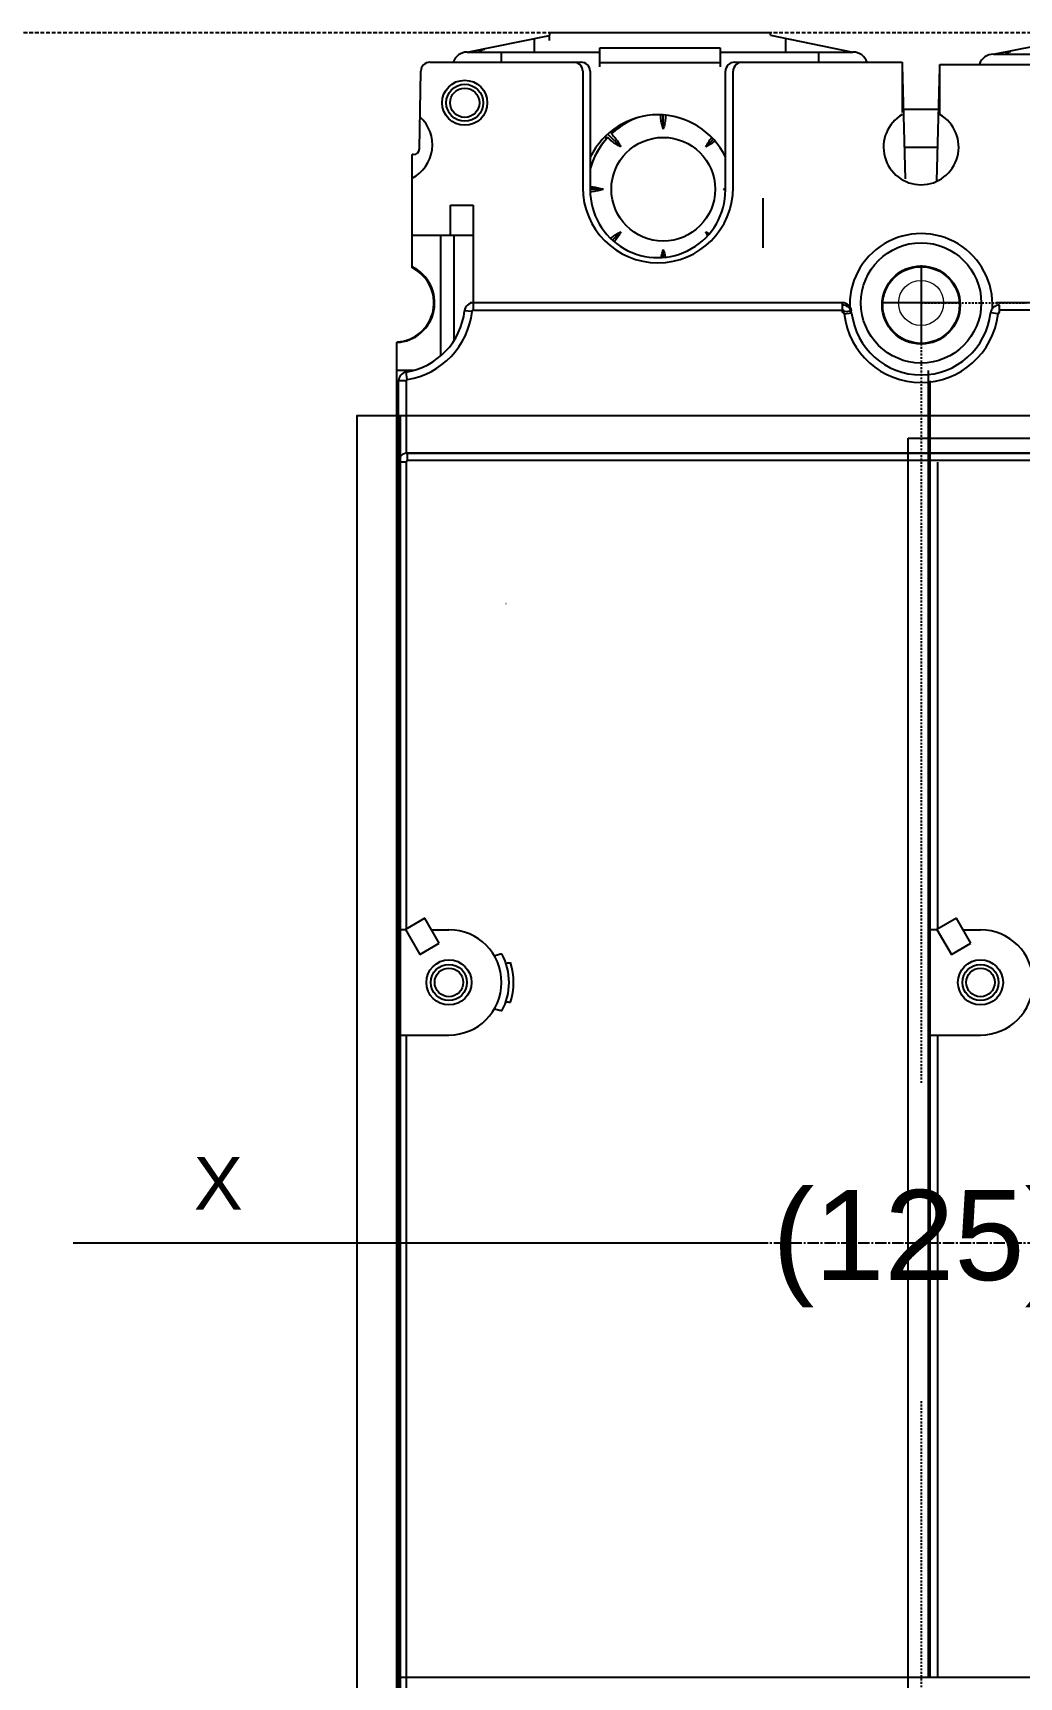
# Model space of a CAD drawing. Header units: millimetres. Extents: x 0 to 6325, y 0 to 4472.
# Drawn here: x 3701 to 3766.6, y 3307.3 to 3416.6 of the extents above; entities that cross this region are included whole.
import ezdxf
from ezdxf.enums import TextEntityAlignment as Align

# ---------------------------------------------------------------- set-up
doc = ezdxf.new("R2010")
doc.units = ezdxf.units.MM
for name, pattern in [('AXES2', [1.125, 0.75, -0.125, 0.125, -0.125]), ('DASHED', [0.75, 0.5, -0.25]), ('DASHED2', [0.375, 0.25, -0.125])]:
    doc.linetypes.add(name, pattern=pattern)
doc.layers.add('AXE', color=80, linetype='AXES2')
doc.layers.add('THIET BI', color=2, linetype='Continuous')
doc.styles.add('chuviet', font='arial.ttf')

# ---------------------------------------------------------------- blocks, each defined once
blk = doc.blocks.new('dfdfdfd')
for p, q in [((2712749.92, 168012.47), (2712755.39, 168013.57)), ((2712754.39, 168012.47), (2712754.39, 168013.36)), ((2712755.39, 168013.75), (2712755.39, 168013.57)), ((2712770.09, 168013.75), (2712755.39, 168013.75)), ((2712770.09, 168013.59), (2712770.09, 168013.75)), ((2712770.09, 168013.59), (2712775.57, 168012.47)), ((2712771.09, 168013.37), (2712771.09, 168012.47)), ((2712784.92, 168012.33), (2712790.4, 168013.43)), ((2712749.92, 168012.47), (2712758.74, 168012.47)), ((2712752.19, 168011.8), (2712752.19, 168012.47)), ((2712758.74, 168011.48), (2712758.74, 168012.75)), ((2712758.74, 168012.75), (2712766.74, 168012.75)), ((2712766.74, 168012.75), (2712766.74, 168011.48)), ((2712766.74, 168012.47), (2712775.57, 168012.47)), ((2712773.29, 168011.8), (2712773.29, 168012.47)), ((2712784.92, 168012.33), (2712793.75, 168012.33)), ((2712746.74, 168006.04), (2712746.83, 168011.21)), ((2712747.43, 168011.8), (2712757.49, 168011.8)), ((2712757.6, 168011.2), (2712757.6, 168003.46)), ((2712758.09, 168011.2), (2712758.09, 168003.3)), ((2712766.74, 168011.75), (2712758.74, 168011.75)), ((2712767.09, 168003.3), (2712767.09, 168011.2)), ((2712767.6, 168003.46), (2712767.6, 168011.2)), ((2712767.69, 168011.8), (2712778.85, 168011.8)), ((2712778.85, 168011.8), (2712778.85, 168008.46)), ((2712778.85, 168011.57), (2712779.04, 168004.05)), ((2712781.15, 168003.91), (2712781.35, 168011.44)), ((2712781.35, 168008.32), (2712781.35, 168011.65)), ((2712781.35, 168011.65), (2712792.5, 168011.65)), ((2712762.95, 168007.35), (2712762.95, 168008.26)), ((2712781.28, 168008.65), (2712778.92, 168008.65)), ((2712759.07, 168006.82), (2712759.18, 168006.71)), ((2712759.2, 168006.77), (2712759.11, 168006.86)), ((2712760.12, 168006.18), (2712759.27, 168007.02)), ((2712759.46, 168007.16), (2712759.53, 168007.09)), ((2712759.59, 168007.12), (2712759.5, 168007.2)), ((2712765.78, 168006.18), (2712766.27, 168006.66)), ((2712746.25, 167998.13), (2712746.25, 168005.65)), ((2712746.34, 168005.65), (2712746.25, 168005.65)), ((2712778.99, 168006.15), (2712781.21, 168006.15)), ((2712758.95, 168003.35), (2712758.09, 168003.35)), ((2712766.95, 168003.35), (2712767.09, 168003.35)), ((2712748.8, 168000.3), (2712748.8, 168002.3)), ((2712748.8, 168002.3), (2712750.3, 168002.3)), ((2712750.3, 168002.3), (2712750.3, 167995.8)), ((2712769.6, 167999.45), (2712769.6, 168002.75)), ((2712746.25, 168000.3), (2712750.3, 168000.3)), ((2712748.15, 167992.28), (2712748.15, 168000.3)), ((2712749.05, 167993.32), (2712749.05, 168000.3)), ((2712760.12, 168000.52), (2712759.59, 167999.98)), ((2712765.95, 168000.34), (2712765.78, 168000.52)), ((2712762.95, 167998.84), (2712762.95, 167999.34)), ((2712750.1, 167995.75), (2712750.1, 167995.8)), ((2712750.1, 167995.8), (2712750.1, 167995.75)), ((2712774.88, 167995.8), (2712750.1, 167995.8)), ((2712750.33, 167995.3), (2712750.33, 167995.8)), ((2712750.33, 167995.3), (2712750.33, 167995.8)), ((2712774.88, 167995.3), (2712774.88, 167995.8)), ((2712844.88, 167995.8), (2712785.1, 167995.8)), ((2712750.23, 167995.21), (2712749.74, 167995.26)), ((2712750.23, 167995.21), (2712749.74, 167995.26)), ((2712750.33, 167995.3), (2712774.88, 167995.3)), ((2712774.88, 167995.15), (2712774.88, 167995.65)), ((2712774.98, 167995.21), (2712775.48, 167995.26)), ((2712774.98, 167995.06), (2712775.48, 167995.12)), ((2712785.22, 167995.06), (2712784.72, 167995.12)), ((2712785.32, 167995.15), (2712785.32, 167995.65)), ((2712844.88, 167995.3), (2712785.33, 167995.3)), ((2712745.24, 167991.3), (2712745.24, 167993.15)), ((2712745.25, 167993.15), (2712745.25, 167993.2)), ((2712745.24, 167878.29), (2712745.24, 167991.3)), ((2712746.32, 167991.3), (2712745.24, 167991.3)), ((2712780.6, 167904.4), (2712780.6, 167991.3)), ((2712745.35, 167903.27), (2712745.35, 167990.6)), ((2712745.85, 167990.6), (2712745.35, 167990.6)), ((2712745.93, 167990.69), (2712745.85, 167991.19)), ((2712745.85, 167990.6), (2712745.85, 167985.79)), ((2712780.7, 167904.4), (2712780.7, 167990.6)), ((2712745.25, 167873.39), (2712745.25, 167988.29)), ((2712745.45, 167988.29), (2712745.45, 167875.87)), ((2712745.85, 167985.2), (2712745.35, 167985.2)), ((2712745.85, 167985.2), (2712745.85, 167954.15)), ((2712745.95, 167985.3), (2712745.95, 167985.8)), ((2712884.25, 167985.8), (2712745.95, 167985.8)), ((2712884.25, 167985.3), (2712745.95, 167985.3)), ((2712781.2, 167985.2), (2712781.2, 167954.15)), ((2712752.49, 167975.8), (2712752.5, 167975.8)), ((2712747.1, 167954.87), (2712745.8, 167954.12)), ((2712745.8, 167954.12), (2712746.76, 167952.45)), ((2712748.06, 167953.2), (2712747.1, 167954.87)), ((2712782.45, 167954.87), (2712781.15, 167954.12)), ((2712782.45, 167954.87), (2712781.15, 167954.12)), ((2712781.15, 167954.12), (2712782.12, 167952.45)), ((2712781.15, 167954.12), (2712782.12, 167952.45)), ((2712783.41, 167953.2), (2712782.45, 167954.87)), ((2712783.41, 167953.2), (2712782.45, 167954.87)), ((2712745.81, 167954.1), (2712745.35, 167954.1)), ((2712746.76, 167952.45), (2712748.06, 167953.2)), ((2712747.54, 167954.1), (2712748.7, 167954.1)), ((2712781.16, 167954.1), (2712780.7, 167954.1)), ((2712781.16, 167954.1), (2712780.7, 167954.1)), ((2712782.12, 167952.45), (2712783.41, 167953.2)), ((2712782.12, 167952.45), (2712783.41, 167953.2)), ((2712782.9, 167954.1), (2712784.05, 167954.1)), ((2712782.9, 167954.1), (2712784.05, 167954.1)), ((2712752.22, 167952.49), (2712752.22, 167952.49)), ((2712752.22, 167948.7), (2712752.22, 167948.7)), ((2712745.35, 167947.1), (2712748.7, 167947.1)), ((2712745.85, 167947.1), (2712745.85, 167903.27)), ((2712780.7, 167947.1), (2712784.05, 167947.1)), ((2712780.7, 167947.1), (2712784.05, 167947.1)), ((2712781.2, 167947.1), (2712781.2, 167904.4)), ((2712745.35, 167904.4), (2712884.95, 167904.4))]:
    blk.add_line(p, q)
for points in [[(2712752.22, 167952.49), (2712752.22, 167952.49), (2712752.22, 167952.49), (2712752.22, 167952.49)], [(2712752.22, 167948.7), (2712752.22, 167948.7), (2712752.22, 167948.7), (2712752.22, 167948.7)]]:
    blk.add_lwpolyline(points)
for centre, radius in [((2712749.75, 168009.1), 1.5), ((2712749.75, 168009.1), 1.23), ((2712749.75, 168009.1), 0.975), ((2712762.95, 168003.35), 3.45), ((2712780.1, 167995.65), 2.6), ((2712780.1, 167995.65), 2.55), ((2712748.7, 167950.6), 1.5), ((2712784.05, 167950.6), 1.5), ((2712784.05, 167950.6), 1.5), ((2712748.7, 167950.6), 1.2), ((2712748.7, 167950.6), 0.95), ((2712784.05, 167950.6), 1.2), ((2712784.05, 167950.6), 1.2), ((2712784.05, 167950.6), 0.95), ((2712784.05, 167950.6), 0.95)]:
    blk.add_circle(centre, radius)
for centre, radius, start, end in [((2712749.92, 168011.47), 1, 90.0002, 160.8986), ((2712751.27, 168011.67), 1, 102.4318, 126.1569), ((2712775.57, 168011.47), 1, 19.111, 90), ((2712784.92, 168011.33), 1, 90.0002, 160.8943), ((2712786.27, 168011.52), 1, 102.4318, 126.1569), ((2712747.43, 168011.2), 0.6, 90, 179), ((2712757, 168011.2), 0.6, 359.9983, 90), ((2712757.49, 168011.2), 0.6, 0, 89.9967), ((2712767.69, 168011.2), 0.6, 90.0044, 180.0002), ((2712768.2, 168011.2), 0.6, 90.0014, 179.9982), ((2712745.1, 168006.3), 2.5, 352.5635, 47.7531), ((2712762.6, 168003.3), 5, 25.843, 154.1578), ((2712762.95, 168003.35), 5.05, 110.0672, 133.058), ((2712762.95, 168003.35), 5.05, 108.3915, 131.7236), ((2712780.1, 168006.15), 2.5, 120.0003, 59.9997), ((2712762.95, 168003.35), 5.05, 136.9422, 164.4371), ((2712762.95, 168003.35), 5.05, 138.2766, 164.499), ((2712745.1, 168006.3), 2.5, 297.3641, 352.5635), ((2712746.34, 168006.05), 0.4, 270, 359), ((2712762.6, 168003.46), 5, 180, 359.9989), ((2712762.59, 168003.3), 4.5, 179.9962, 360), ((2712780.1, 167995.65), 4.75, 356.59, 183.4099), ((2712745.1, 167995.8), 2.65, 273.128, 64.2808), ((2712745.1, 167995.79), 2.6, 273.3138, 63.7414), ((2712750.33, 167995.2), 0.6, 90, 173.4626), ((2712750.33, 167995.2), 0.6, 90, 173.4626), ((2712774.88, 167995.2), 0.6, 6.5624, 90), ((2712745.1, 167995.8), 4.67, 279.2818, 353.4626), ((2712745.1, 167995.8), 5.17, 279.2818, 353.4626), ((2712750.33, 167995.2), 0.1, 90, 173.4626), ((2712750.33, 167995.2), 0.1, 90, 173.4626), ((2712774.88, 167995.05), 0.6, 6.5624, 90), ((2712774.88, 167995.2), 0.1, 6.5624, 90), ((2712774.88, 167995.05), 0.1, 6.5624, 90), ((2712780.1, 167995.65), 5.15, 186.5624, 353.4376), ((2712780.1, 167995.65), 4.65, 186.5624, 353.4376), ((2712785.32, 167995.05), 0.6, 90, 173.4376), ((2712785.32, 167995.05), 0.1, 90, 173.4376), ((2712745.95, 167990.6), 0.6, 99.2818, 180), ((2712745.95, 167990.6), 0.1, 99.2818, 180), ((2712745.95, 167985.2), 0.6, 90, 180), ((2712745.95, 167985.2), 0.1, 90, 180), ((2712748.7, 167950.6), 3.5, 270, 90), ((2712784.05, 167950.6), 3.5, 270, 90), ((2712784.05, 167950.6), 3.5, 270, 90), ((2712748.7, 167950.6), 4, 331.6976, 28.3024), ((2712748.7, 167950.6), 4.3, 342.1388, 17.8613)]:
    blk.add_arc(centre, radius, start, end)
for points, knots in [([(2712755.39, 168013.25), (2712755.39, 168013.28), (2712755.39, 168013.36), (2712755.38, 168013.47), (2712755.37, 168013.54), (2712755.36, 168013.57)], [0, 0, 0, 0, 0.1067968, 0.2273914, 0.3224654, 0.3224654, 0.3224654, 0.3224654]), ([(2712762.95, 168007.35), (2712762.91, 168007.46), (2712762.85, 168007.69), (2712762.8, 168008), (2712762.78, 168008.2), (2712762.78, 168008.28)], [0, 0, 0, 0, 0.3517872, 0.7059577, 0.9498162, 0.9498162, 0.9498162, 0.9498162]), ([(2712763.12, 168008.25), (2712763.11, 168008.18), (2712763.1, 168007.99), (2712763.05, 168007.69), (2712762.99, 168007.46), (2712762.95, 168007.35)], [0, 0, 0, 0, 0.213314, 0.5674688, 0.9189469, 0.9189469, 0.9189469, 0.9189469]), ([(2712759.18, 168006.71), (2712759.18, 168006.71), (2712759.19, 168006.73), (2712759.2, 168006.75), (2712759.2, 168006.76), (2712759.2, 168006.77)], [0, 0, 0, 0, 0.02095836, 0.04193502, 0.06292966, 0.06292966, 0.06292966, 0.06292966]), ([(2712759.2, 168006.77), (2712759.21, 168006.77), (2712759.22, 168006.78), (2712759.24, 168006.78), (2712759.25, 168006.79), (2712759.26, 168006.79)], [0, 0, 0, 0, 0.02108079, 0.04214509, 0.06319282, 0.06319282, 0.06319282, 0.06319282]), ([(2712760.12, 168006.18), (2712760.01, 168006.23), (2712759.81, 168006.34), (2712759.52, 168006.55), (2712759.34, 168006.71), (2712759.26, 168006.79)], [0, 0, 0, 0, 0.351786, 0.705898, 1.063286, 1.063286, 1.063286, 1.063286]), ([(2712759.53, 168007.09), (2712759.53, 168007.09), (2712759.52, 168007.07), (2712759.51, 168007.06), (2712759.5, 168007.04), (2712759.5, 168007.04)], [0, 0, 0, 0, 0.02104994, 0.04211779, 0.06320371, 0.06320371, 0.06320371, 0.06320371]), ([(2712759.5, 168007.04), (2712759.59, 168006.95), (2712759.75, 168006.78), (2712759.95, 168006.49), (2712760.07, 168006.28), (2712760.12, 168006.18)], [0, 0, 0, 0, 0.357721, 0.711816, 1.063293, 1.063293, 1.063293, 1.063293]), ([(2712759.53, 168007.09), (2712759.54, 168007.1), (2712759.55, 168007.1), (2712759.57, 168007.11), (2712759.58, 168007.11), (2712759.59, 168007.12)], [0, 0, 0, 0, 0.02099181, 0.04196529, 0.06292042, 0.06292042, 0.06292042, 0.06292042]), ([(2712765.78, 168006.18), (2712765.83, 168006.28), (2712765.95, 168006.49), (2712766.09, 168006.68), (2712766.16, 168006.77), (2712766.16, 168006.78)], [0, 0, 0, 0, 0.3518006, 0.7059213, 0.7135049, 0.7135049, 0.7135049, 0.7135049]), ([(2712766.37, 168006.55), (2712766.28, 168006.48), (2712766.09, 168006.34), (2712765.89, 168006.23), (2712765.78, 168006.18)], [0, 0, 0, 0, 0.3454438, 0.6969359, 0.6969359, 0.6969359, 0.6969359]), ([(2712758.09, 168003.51), (2712758.15, 168003.51), (2712758.32, 168003.5), (2712758.61, 168003.45), (2712758.84, 168003.39), (2712758.95, 168003.35)], [0, 0, 0, 0, 0.1659302, 0.5200684, 0.8715326, 0.8715326, 0.8715326, 0.8715326]), ([(2712758.95, 168003.35), (2712758.84, 168003.31), (2712758.61, 168003.24), (2712758.38, 168003.21), (2712758.26, 168003.19)], [0, 0, 0, 0, 0.3517663, 0.7059288, 0.7059288, 0.7059288, 0.7059288]), ([(2712759.46, 168000.08), (2712759.48, 168000.1), (2712759.59, 168000.19), (2712759.81, 168000.35), (2712760.01, 168000.47), (2712760.12, 168000.52)], [0, 0, 0, 0, 0.0892662, 0.4433578, 0.7948252, 0.7948252, 0.7948252, 0.7948252]), ([(2712760.12, 168000.52), (2712760.07, 168000.41), (2712759.95, 168000.2), (2712759.81, 168000), (2712759.72, 167999.9), (2712759.71, 167999.89)], [0, 0, 0, 0, 0.3517865, 0.7058999, 0.7537743, 0.7537743, 0.7537743, 0.7537743]), ([(2712762.82, 167998.83), (2712762.83, 167998.89), (2712762.86, 167999.06), (2712762.91, 167999.23), (2712762.95, 167999.34)], [0, 0, 0, 0, 0.1817562, 0.5332334, 0.5332334, 0.5332334, 0.5332334]), ([(2712762.95, 167999.34), (2712762.99, 167999.23), (2712763.03, 167999.07), (2712763.07, 167998.91), (2712763.07, 167998.86)], [0, 0, 0, 0, 0.3517875, 0.5004448, 0.5004448, 0.5004448, 0.5004448]), ([(2712752.22, 167952.49), (2712752.2, 167952.49), (2712752.15, 167952.48), (2712752.04, 167952.45), (2712751.89, 167952.41), (2712751.78, 167952.38), (2712751.72, 167952.36)], [0, 0, 0, 0, 0.0469811, 0.1622253, 0.3268584, 0.5162976, 0.5162976, 0.5162976, 0.5162976]), ([(2712752.49, 167951.87), (2712752.49, 167951.85), (2712752.57, 167951.9), (2712752.65, 167951.88), (2712752.74, 167951.91), (2712752.79, 167951.91)], [0, 0, 0, 0, 0.0438088, 0.1535053, 0.3036816, 0.3036816, 0.3036816, 0.3036816]), ([(2712752.22, 167948.7), (2712752.2, 167948.7), (2712752.15, 167948.72), (2712752.04, 167948.74), (2712751.89, 167948.78), (2712751.78, 167948.81), (2712751.72, 167948.83)], [0, 0, 0, 0, 0.0469811, 0.1622253, 0.3268584, 0.5162976, 0.5162976, 0.5162976, 0.5162976]), ([(2712752.49, 167949.33), (2712752.49, 167949.34), (2712752.57, 167949.29), (2712752.65, 167949.31), (2712752.74, 167949.29), (2712752.79, 167949.28)], [0, 0, 0, 0, 0.0427014, 0.1553675, 0.3036818, 0.3036818, 0.3036818, 0.3036818])]:
    blk.add_open_spline(points, degree=3, knots=knots)
for points in [[(2712766.95, 168003.35), (2712767, 168003.36), (2712767.05, 168003.38), (2712767.09, 168003.39)], [(2712767.09, 168003.3), (2712767.05, 168003.31), (2712767, 168003.33), (2712766.95, 168003.35)], [(2712758.26, 168003.19), (2712758.21, 168003.19), (2712758.16, 168003.18), (2712758.11, 168003.18)], [(2712765.9, 168000.28), (2712765.86, 168000.36), (2712765.82, 168000.44), (2712765.78, 168000.52)], [(2712765.78, 168000.52), (2712765.85, 168000.48), (2712765.93, 168000.44), (2712766, 168000.4)]]:
    blk.add_open_spline(points, degree=3)
at = {"layer": 'AXE'}
blk.add_line((2712766.92, 167933.29), (2712914.69, 167933.29), dxfattribs=at)
at = {"layer": 'THIET BI', "color": 1, "linetype": 'Continuous', "ltscale": 0.5}
for p, q in [((2712745.24, 167878.29), (2712745.24, 167985.8)), ((2712745.85, 167985.8), (2712884.95, 167985.8))]:
    blk.add_line(p, q, dxfattribs=at)
blk.add_lwpolyline([(2712742.57, 167878.29), (2712887.57, 167878.29), (2712887.57, 167988.29), (2712742.57, 167988.29)], close=True, dxfattribs=at)
at = {"layer": 'AXE', "insert": (2712731.73, 167938.98), "char_height": 3.5, "width": 3.0661, "attachment_point": 1}
blk.add_mtext('{\\fArial|b0|i0|c0|p34;X}', dxfattribs=at)
blk = doc.blocks.new('dfđf')
at = {"color": 6, "lineweight": 13}
blk.add_circle((2511927.02, 175647.67), 1.5, dxfattribs=at)
at = {"layer": 'THIET BI', "color": 2, "linetype": 'Continuous', "ltscale": 0.5}
for p, q in [((2511927.02, 175650.18), (2511927.02, 175645.17)), ((2511929.52, 175647.67), (2511924.51, 175647.67))]:
    blk.add_line(p, q, dxfattribs=at)
at = {"layer": 'THIET BI', "color": 6, "linetype": 'DASHED2', "ltscale": 0.5}
for p, q in [((2511927.02, 175647.67), (2511934.02, 175647.67)), ((2511927.02, 175647.67), (2511927.02, 175595.72)), ((2511927.02, 175574.63), (2511927.02, 175522.67))]:
    blk.add_line(p, q, dxfattribs=at)
at = {"layer": 'THIET BI', "color": 4, "linetype": 'Continuous', "ltscale": 0.5}
blk.add_line((2511870.63, 175585.17), (2511916.47, 175585.17), dxfattribs=at)
at = {"layer": 'THIET BI', "color": 7, "linetype": 'Continuous', "ltscale": 0.5, "style": 'chuviet'}
blk.add_text('(125) ', height=6, dxfattribs=at).set_placement((2511928.07, 175582.68), align=Align.CENTER)

msp = doc.modelspace()

# ---------------------------------------------------------------- linework, layer by layer
at = {"ltscale": 3}
msp.add_circle((3760.09, 3398.69), 4, dxfattribs=at)
at = {"layer": 'THIET BI', "color": 33, "linetype": 'DASHED', "ltscale": 0.5}
msp.add_lwpolyline([(4248.53, 3416.65), (3623.03, 3416.65), (3623.03, 3255.75), (4248.53, 3255.75)], close=True, dxfattribs=at)
at = {"layer": 'THIET BI', "color": 1, "linetype": 'Continuous', "ltscale": 0.5}
msp.add_lwpolyline([(3759.23, 3389.7), (3865.94, 3389.7), (3865.94, 3282.67), (3759.23, 3282.67)], close=True, dxfattribs=at)

# ---------------------------------------------------------------- block references
at = {"color": 7, "linetype": 'Continuous'}
msp.add_blockref('dfđf', (-2508166.93, -172248.98), dxfattribs=at)
at = {"layer": 'THIET BI', "color": 7, "linetype": 'Continuous'}
msp.add_blockref('dfdfdfd', (-2709020.01, -164597.1), dxfattribs=at)

doc.saveas('drawing.dxf')
